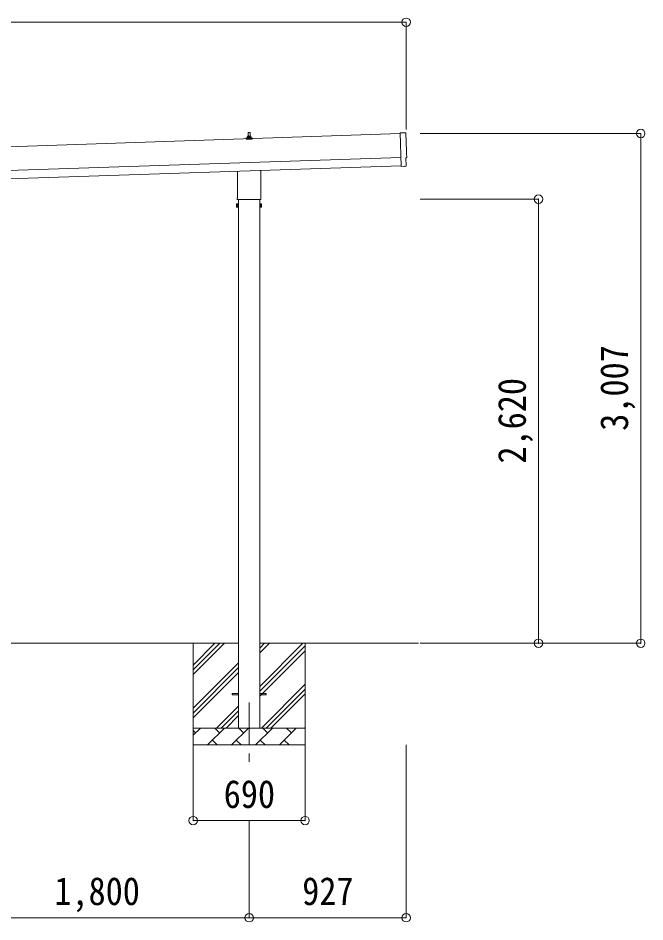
# Model space of a CAD drawing. Units: millimetres at full size, sheet at 1:50; some dimension numbers follow another scale. Extents: x -14053 to 14053, y -9700 to 9700.
# Drawn here: x 5024 to 8725, y -5911 to -579 of the extents above; entities that cross this region are included whole.
import ezdxf
from ezdxf.enums import TextEntityAlignment as Align

# ---------------------------------------------------------------- set-up
doc = ezdxf.new("R2010")
doc.units = ezdxf.units.MM
doc.header["$LTSCALE"] = 50
doc.header["$PDMODE"] = 32
doc.header["$PDSIZE"] = 50
doc.linetypes.add('CHAIN1', pattern=[8, 5, -1, 1, -1])
for name, color, linetype, lineweight in [('0-0_0', 7, 'Continuous', 9), ('0-1_Defpoints', 4, 'Continuous', 9), ('0-6_PARTS1', 6, 'Continuous', 9)]:
    doc.layers.add(name, color=color, linetype=linetype, lineweight=lineweight)
doc.styles.add('ＭＳ ゴシック', font='')
doc.styles.get('ＭＳ ゴシック').set_extended_font_data('MS Gothic')

msp = doc.modelspace()

# ---------------------------------------------------------------- linework, layer by layer
at = {"layer": '0-0_0'}
for p, q in [((6325.71, -4266.91), (4650.71, -4266.91)), ((6058.21, -4266.91), (6058.21, -4866.91)), ((6058.21, -4451.96), (6243.26, -4266.91)), ((6058.21, -4423.68), (6214.98, -4266.91)), ((6058.21, -4395.4), (6186.69, -4266.91)), ((6450.71, -4522.01), (6705.81, -4266.91)), ((6450.71, -4324.02), (6507.82, -4266.91)), ((6450.71, -4295.74), (6479.53, -4266.91)), ((6450.71, -4550.3), (6718.21, -4282.8)), ((6450.71, -4578.58), (6718.21, -4311.08)), ((6718.21, -4266.91), (6718.21, -4866.91)), ((6058.21, -4649.95), (6325.71, -4382.45)), ((6058.21, -4678.24), (6325.71, -4410.74)), ((6058.21, -4706.52), (6325.71, -4439.02)), ((6460.37, -4766.91), (6718.21, -4509.07)), ((6488.65, -4766.91), (6718.21, -4537.36)), ((6516.94, -4766.91), (6718.21, -4565.64)), ((6195.81, -4766.91), (6325.71, -4637.01)), ((6224.09, -4766.91), (6325.71, -4665.3)), ((6252.38, -4766.91), (6325.71, -4693.58)), ((6058.21, -4766.91), (6718.21, -4766.91)), ((6058.21, -4809.81), (6101.1, -4766.91)), ((6072.55, -4795.47), (6058.21, -4781.13)), ((6142.52, -4866.91), (6242.52, -4766.91)), ((6213.97, -4795.47), (6185.42, -4766.91)), ((6283.95, -4866.91), (6383.95, -4766.91)), ((6355.39, -4795.47), (6326.84, -4766.91)), ((6425.37, -4866.91), (6525.37, -4766.91)), ((6496.81, -4795.47), (6468.26, -4766.91)), ((6566.79, -4866.91), (6666.79, -4766.91)), ((6638.23, -4795.47), (6609.68, -4766.91)), ((6714.93, -4766.91), (6718.21, -4763.63)), ((6171.08, -4838.36), (6199.63, -4866.91)), ((6312.5, -4838.36), (6341.05, -4866.91)), ((6453.92, -4838.36), (6482.47, -4866.91)), ((6595.34, -4838.36), (6623.89, -4866.91)), ((6718.21, -4866.91), (6058.21, -4866.91))]:
    msp.add_line(p, q, dxfattribs=at)
at = {"layer": '0-0_0', "color": 4}
msp.add_line((7389.09, -4266.91), (6450.71, -4266.91), dxfattribs=at)
at = {"layer": '0-1_Defpoints'}
for p, q in [((7279.57, -1260.5), (1896.56, -1439.93)), ((6378.21, -1281.87), (6378.21, -1277.65)), ((6379.21, -1277.65), (6397.21, -1277.65)), ((6382.21, -1277.65), (6382.94, -1254.13)), ((6383.94, -1253.15), (6392.48, -1253.15)), ((6393.48, -1254.13), (6394.21, -1277.65)), ((6398.21, -1281.87), (6398.21, -1277.65)), ((6369.96, -1293.15), (6369.96, -1285.44)), ((6406.46, -1293.15), (6369.96, -1293.15)), ((6370.34, -1284.65), (6406.08, -1284.65)), ((6370.72, -1284.47), (6377.44, -1282.84)), ((6377.83, -1282.65), (6398.59, -1282.65)), ((6405.69, -1284.47), (6398.97, -1282.84)), ((6406.46, -1293.15), (6406.46, -1285.44)), ((1901.23, -1579.85), (7284.24, -1400.42)), ((1902.89, -1629.83), (7285.9, -1450.39)), ((6319.91, -1637.14), (6319.91, -1482.59)), ((6456.51, -1478.04), (6456.51, -1637.14)), ((7286, -1453.16), (7286.03, -1454.16)), ((7305.65, -1453.51), (7312.55, -1452.91)), ((6318.21, -1645.91), (6318.21, -1640.41)), ((6456.15, -1649.41), (6320.27, -1649.41)), ((6325.71, -1649.41), (6325.71, -4766.91)), ((6450.71, -4766.91), (6450.71, -1649.41)), ((6458.21, -1640.41), (6458.21, -1645.91)), ((6314.21, -1675.41), (6314.97, -1674.1)), ((6314.21, -1675.41), (6314.21, -1692.41)), ((6314.21, -1692.41), (6314.97, -1693.73)), ((6321.21, -1679.01), (6314.97, -1679.01)), ((6321.21, -1688.82), (6314.97, -1688.82)), ((6321.21, -1693.73), (6314.97, -1693.73)), ((6323.71, -1693.11), (6321.21, -1693.11)), ((6452.71, -1693.11), (6455.21, -1693.11)), ((6455.21, -1679.01), (6461.45, -1679.01)), ((6455.21, -1688.82), (6461.45, -1688.82)), ((6455.21, -1693.73), (6461.45, -1693.73)), ((6462.21, -1675.41), (6461.45, -1674.1)), ((6462.21, -1692.41), (6461.45, -1693.73)), ((6462.21, -1675.41), (6462.21, -1692.41)), ((6288.21, -4562.41), (6325.71, -4562.41)), ((6288.21, -4571.41), (6288.21, -4562.41)), ((6288.21, -4571.41), (6325.71, -4571.41)), ((6450.71, -4562.41), (6488.21, -4562.41)), ((6450.71, -4571.41), (6488.21, -4571.41)), ((6488.21, -4571.41), (6488.21, -4562.41))]:
    msp.add_line(p, q, dxfattribs=at)
at = {"layer": '0-1_Defpoints', "color": 7, "linetype": 'CHAIN1'}
msp.add_line((6388.21, -4616.91), (6388.21, -5011.91), dxfattribs=at)
at = {"layer": '0-1_Defpoints'}
for points in [[(7311.01, -1256.01), (7279.41, -1255.41), (7286, -1453.16)], [(7315.29, -1449.83), (7313.73, -1402.83), (7314.33, -1402.81)], [(7304.9, -1453.26), (7304.21, -1452.65), (7286.03, -1454.16)], [(6321.21, -1693.73), (6321.21, -1674.1), (6314.97, -1674.1)], [(6321.21, -1693.11), (6321.21, -1674.71), (6323.71, -1674.71)], [(6455.21, -1693.11), (6455.21, -1674.71), (6452.71, -1674.71)], [(6455.21, -1693.73), (6455.21, -1674.1), (6461.45, -1674.1)]]:
    msp.add_lwpolyline(points, dxfattribs=at)
for points in [[(6323.71, -1694.41), (6323.71, -1673.41), (6325.71, -1673.41), (6325.71, -1694.41)], [(6452.71, -1694.41), (6452.71, -1673.41), (6450.71, -1673.41), (6450.71, -1694.41)]]:
    msp.add_lwpolyline(points, close=True, dxfattribs=at)
for centre, radius, start, end in [((6382.29, -1278.29), 4.13, 90, 171.17633), ((6379.21, -1278.65), 1, 90, 180), ((6383.94, -1254.15), 1, 90, 178.60509), ((6391.54, -1277.65), 4.83, 133.60282, 180), ((6384.88, -1277.65), 4.83, 0, 46.39718), ((6392.48, -1254.15), 1, 1.39491, 90), ((6394.12, -1278.29), 4.13, 8.82367, 90), ((6397.21, -1278.65), 1, 0, 90), ((6370.96, -1285.44), 1, 103.62699, 180), ((6377.21, -1281.87), 1, 283.62699, 0), ((6399.21, -1281.87), 1, 180, 256.37301), ((6405.46, -1285.44), 1, 0, 76.37301), ((6322.21, -1640.41), 4, 125.09963, 180), ((6322.21, -1645.91), 4, 180, 194.47751), ((6322.21, -1645.91), 4, 194.47751, 241.04498), ((6454.21, -1645.91), 4, 298.95502, 345.52249), ((6454.21, -1640.41), 4, 0, 54.90037), ((6454.21, -1645.91), 4, 345.52249, 0), ((6318.55, -1676.55), 4.34, 145.61575, 214.38425), ((6318.55, -1691.27), 4.34, 145.61575, 214.38425), ((6330.45, -1683.91), 16.24, 162.41205, 197.58795), ((6457.86, -1676.55), 4.34, 325.61575, 34.38425), ((6445.97, -1683.91), 16.24, 342.41205, 17.58795), ((6457.86, -1691.27), 4.34, 325.61575, 34.38425)]:
    msp.add_arc(centre, radius, start, end, dxfattribs=at)
for centre, major_axis, ratio, start_param, end_param in [((7310.96, -1259.01), (3, 0.1), 0.99863, 6.2683889, 7.8016218), ((12076.52, -1170.63), (-4760.73, -158.69), 0.99863, 6.2683889, 6.2976778), ((7314.18, -1398.41), (4.4, 0.15), 0.99863, 4.712389, 6.2976778), ((7305.56, -1452.51), (0.75, -0.666), 0.9974, 4.712389, 5.5252311), ((7312.29, -1449.92), (2.25, -2), 0.9974, 5.5252311, 7.0411395)]:
    msp.add_ellipse(centre, major_axis=major_axis, ratio=ratio, start_param=start_param, end_param=end_param, dxfattribs=at)
at = {"layer": '0-6_PARTS1'}
for p, q in [((1865.21, -603.76), (7315.21, -603.76)), ((7315.21, -603.76), (7315.21, -1236.58)), ((8699.99, -1259.9), (7398.42, -1259.9)), ((8700.02, -4266.91), (8699.99, -1259.9)), ((8096.4, -1646.91), (7398.45, -1646.91)), ((8096.4, -4266.91), (8096.4, -1646.91)), ((8096.4, -4266.91), (7398.45, -4266.91)), ((8700.02, -4266.91), (7398.45, -4266.91)), ((6058.21, -5313.07), (6058.21, -4866.91)), ((6718.21, -5313.07), (6718.21, -4866.91)), ((7315.21, -5885.69), (7315.21, -4866.91)), ((6058.21, -5313.07), (6718.21, -5313.07)), ((6388.21, -5885.69), (6388.21, -5313.07)), ((4588.21, -5885.69), (6388.21, -5885.69)), ((6388.21, -5885.69), (7315.21, -5885.69))]:
    msp.add_line(p, q, dxfattribs=at)
for p in [(7315.21, -603.76), (8699.99, -1259.9), (8096.4, -1646.91), (8096.4, -4266.91), (8700.02, -4266.91), (6058.21, -5313.07), (6718.21, -5313.07), (6388.21, -5885.69), (7315.21, -5885.69)]:
    msp.add_point(p, dxfattribs=at)

# ---------------------------------------------------------------- texts
at = {"layer": '0-6_PARTS1', "color": 7, "style": 'ＭＳ ゴシック', "width": 0.9}
for s, rotation, p in [('3,007', 90.001, (8675, -3013.41)), ('2,620', 90, (8071.4, -3206.91))]:
    msp.add_text(s, height=165, rotation=rotation, dxfattribs=at).set_placement(p, align=Align.BOTTOM_LEFT)
for s, p in [('690', (6238.21, -5288.07)), ('1,800', (5238.21, -5860.69)), ('927', (6701.71, -5860.69))]:
    msp.add_text(s, height=165, dxfattribs=at).set_placement(p, align=Align.BOTTOM_LEFT)

doc.saveas('drawing.dxf')
